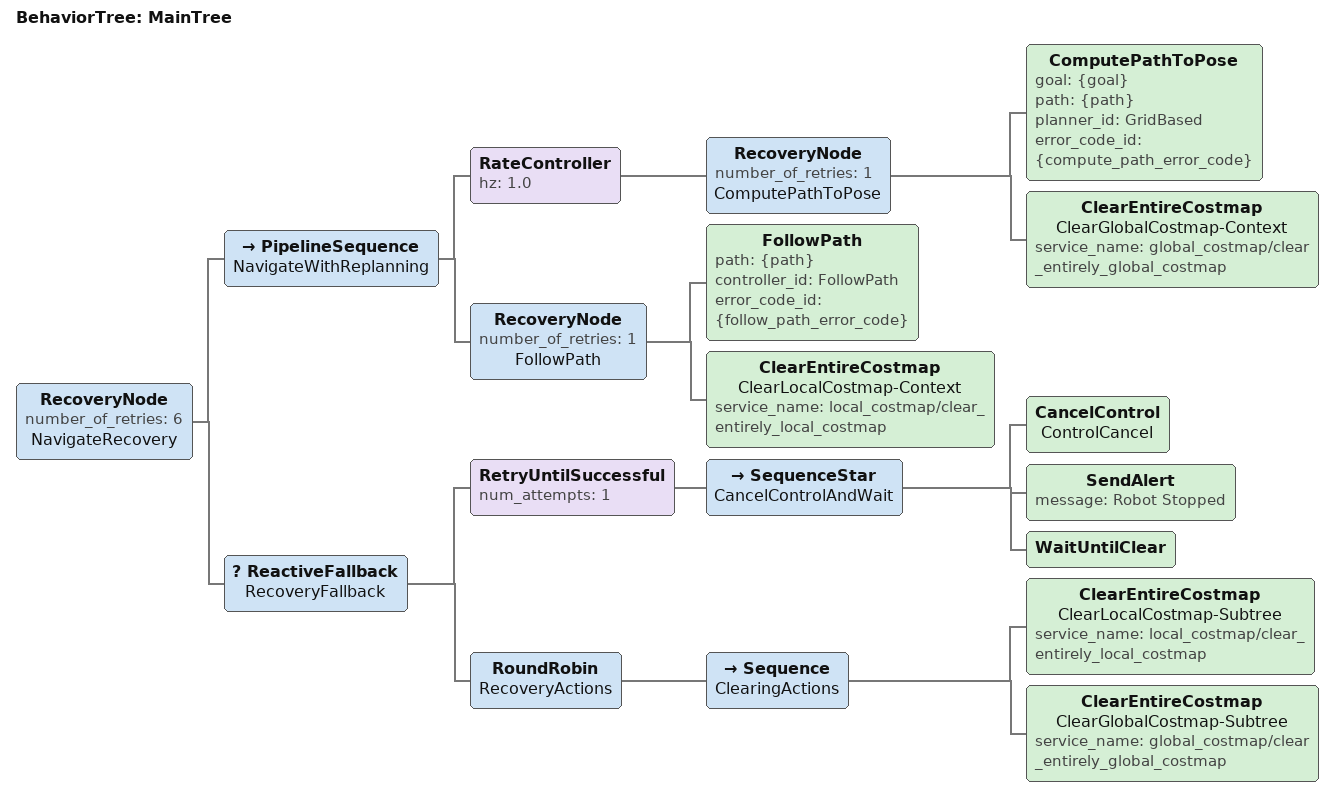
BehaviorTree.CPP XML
<root main_tree_to_execute="MainTree">
  <BehaviorTree ID="MainTree">
    <RecoveryNode number_of_retries="6" name="NavigateRecovery">
      <PipelineSequence name="NavigateWithReplanning">
        <RateController hz="1.0">
          <RecoveryNode number_of_retries="1" name="ComputePathToPose">
            <ComputePathToPose goal="{goal}" path="{path}" planner_id="GridBased" error_code_id="{compute_path_error_code}"/>
            <ClearEntireCostmap name="ClearGlobalCostmap-Context" service_name="global_costmap/clear_entirely_global_costmap"/>
          </RecoveryNode>
        </RateController>
        <RecoveryNode number_of_retries="1" name="FollowPath">
          <FollowPath path="{path}" controller_id="FollowPath" error_code_id="{follow_path_error_code}"/>
          <ClearEntireCostmap name="ClearLocalCostmap-Context" service_name="local_costmap/clear_entirely_local_costmap"/>
        </RecoveryNode>
      </PipelineSequence>
      <ReactiveFallback name="RecoveryFallback">
        <RetryUntilSuccessful num_attempts="1">
          <SequenceStar name="CancelControlAndWait">
            <CancelControl name="ControlCancel"/>
            <SendAlert message="Robot Stopped"/>
            <WaitUntilClear/>
          </SequenceStar>
        </RetryUntilSuccessful>
        <RoundRobin name="RecoveryActions">
          <Sequence name="ClearingActions">
            <ClearEntireCostmap name="ClearLocalCostmap-Subtree" service_name="local_costmap/clear_entirely_local_costmap"/>
            <ClearEntireCostmap name="ClearGlobalCostmap-Subtree" service_name="global_costmap/clear_entirely_global_costmap"/>
          </Sequence>
        </RoundRobin>
      </ReactiveFallback>
    </RecoveryNode>
  </BehaviorTree>
</root>
